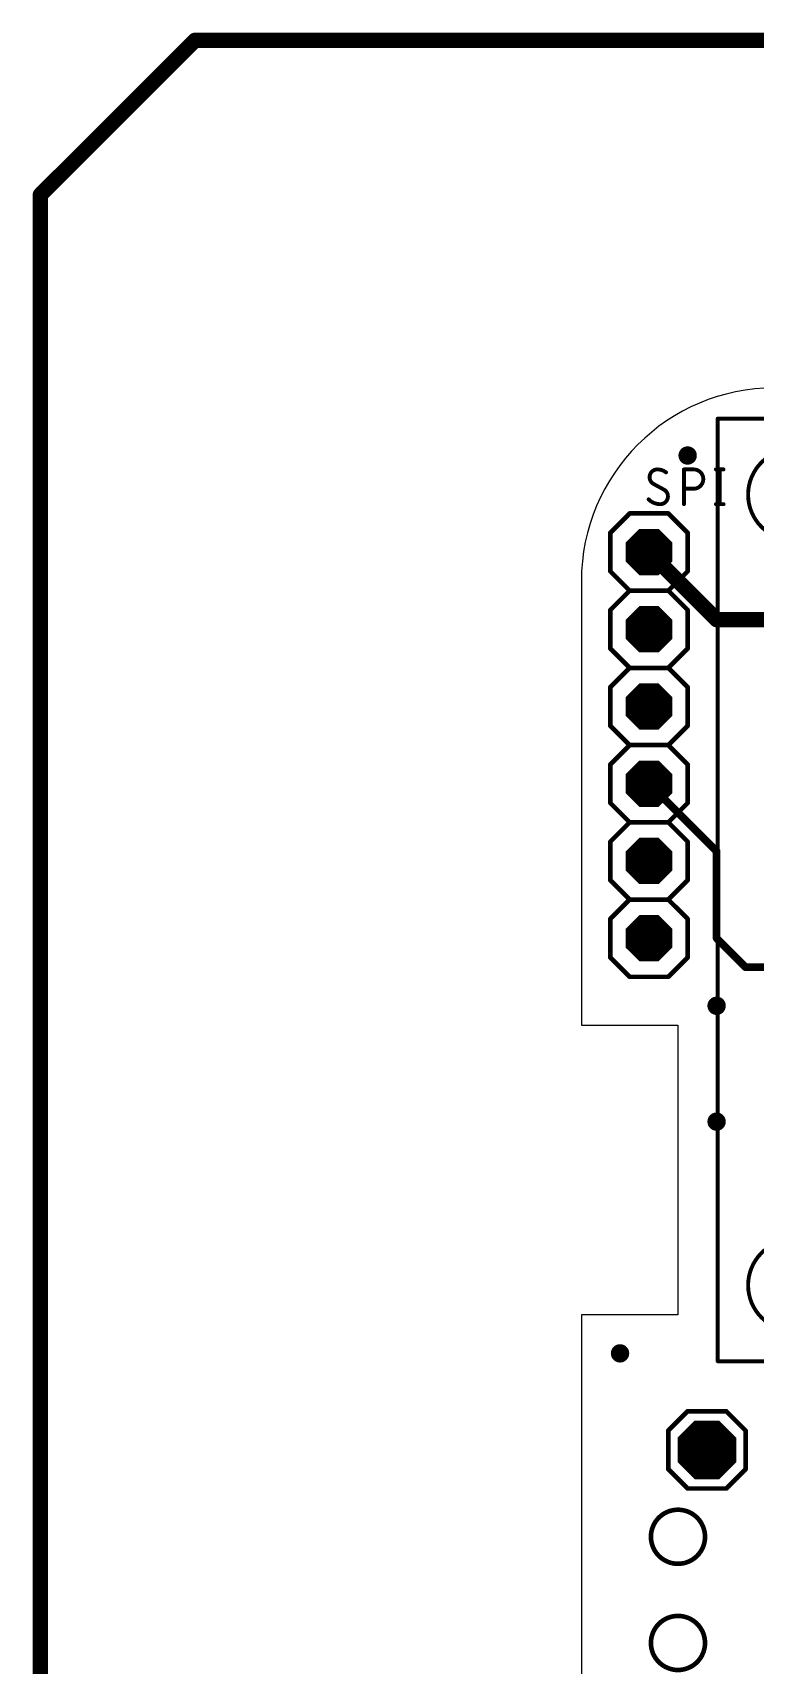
# Model space of a CAD drawing. Extents: x -1.91 to 1.91, y -2.61 to 1.61.
# Drawn here: x -1.91 to -0.975, y -0.504 to 1.61 of the extents above; entities that cross this region are included whole.
import ezdxf

# ---------------------------------------------------------------- set-up
doc = ezdxf.new("R2010")
doc.units = 0
for name, color, linetype in [('1', 22, 'CONTINUOUS'), ('17', 82, 'CONTINUOUS'), ('18', 82, 'CONTINUOUS'), ('20', 30, 'CONTINUOUS'), ('21', 253, 'CONTINUOUS'), ('23', 7, 'CONTINUOUS'), ('25', 253, 'CONTINUOUS'), ('51', 253, 'CONTINUOUS')]:
    doc.layers.add(name, color=color, linetype=linetype)

# ---------------------------------------------------------------- blocks, each defined once
blk = doc.blocks.new('RECT')
blk.add_solid([(-0.5, -0.5), (0.5, -0.5), (-0.5, 0.5), (0.5, 0.5)])
blk = doc.blocks.new('OCTAGONP')
at = {"const_width": 0.5}
blk.add_lwpolyline([(-0.25, -0.103553), (-0.25, 0.103553), (-0.103553, 0.25), (0.103553, 0.25), (0.25, 0.103553), (0.25, -0.103553), (0.103553, -0.25), (-0.103553, -0.25), (-0.25, -0.103553), (-0.25, 0.103553)], dxfattribs=at)
blk = doc.blocks.new('ROUNDV')
at = {"const_width": 0.5}
blk.add_lwpolyline([(0, -0.25, 1), (0, 0.25, 1), (0, -0.25)], format="xyb", dxfattribs=at)

msp = doc.modelspace()

# ---------------------------------------------------------------- linework, layer by layer
at = {"layer": '1'}
for points, const_width in [([(-1.9, 1.4), (-1.7, 1.6)], 0.02), ([(-1.7, 1.6), (1.9, 1.6)], 0.02), ([(-1.9, -2.2), (-1.9, 1.4)], 0.02), ([(-1.025, 0.85), (-1.1125, 0.9375)], 0.02), ([(-0.937795, 0.85), (-1.025, 0.85)], 0.02), ([(-1.025, 0.55), (-1.1125, 0.6375)], 0.01), ([(-1.025, 0.4375), (-1.025, 0.55)], 0.01), ([(-0.9875, 0.4), (-1.025, 0.4375)], 0.01), ([(-0.8875, 0.4), (-0.9875, 0.4)], 0.01)]:
    msp.add_lwpolyline(points, dxfattribs=dict(at, const_width=const_width))
for points, const_width in [([(-1.7, 1.605, 1), (-1.7, 1.595)], 0.01), ([(-1.696464, 1.596464, 1), (-1.703536, 1.603536)], 0.01), ([(-1.903536, 1.403536, 1), (-1.896464, 1.396464)], 0.01), ([(-1.895, 1.4, 1), (-1.905, 1.4)], 0.01), ([(-1.108964, 0.941036, 1), (-1.116036, 0.933964)], 0.01), ([(-1.025, 0.855, 1), (-1.025, 0.845)], 0.01), ([(-1.028536, 0.846464, 1), (-1.021464, 0.853536)], 0.01), ([(-1.110732, 0.639268, 1), (-1.114268, 0.635732)], 0.005), ([(-1.0225, 0.55, 1), (-1.0275, 0.55)], 0.005), ([(-1.026768, 0.548232, 1), (-1.023232, 0.551768)], 0.005), ([(-1.023232, 0.439268, 1), (-1.026768, 0.435732)], 0.005), ([(-1.0275, 0.4375, 1), (-1.0225, 0.4375)], 0.005), ([(-0.9875, 0.4025, 1), (-0.9875, 0.3975)], 0.005), ([(-0.989268, 0.398232, 1), (-0.985732, 0.401768)], 0.005)]:
    msp.add_lwpolyline(points, format="xyb", dxfattribs=dict(at, const_width=const_width))
at = {"layer": '20'}
for p, q in [((-1.2, 0.9), (-1.2, 0.325)), ((-1.2, 0.325), (-1.075, 0.325)), ((-1.075, 0.325), (-1.075, -0.05)), ((-1.2, -0.05), (-1.2, -1.275)), ((-1.075, -0.05), (-1.2, -0.05))]:
    msp.add_line(p, q, dxfattribs=at)
for points, const_width in [([(-0.925197, 0.952756, 1), (-0.925197, 1.070866, 1), (-0.925197, 0.952756)], 0.005), ([(-0.925197, -0.070866, 1), (-0.925197, 0.047244, 1), (-0.925197, -0.070866)], 0.005), ([(-1.075, -0.3725, 1), (-1.075, -0.3025, 1), (-1.075, -0.3725)], 0.006), ([(-1.075, -0.51, 1), (-1.075, -0.44, 1), (-1.075, -0.51)], 0.006)]:
    msp.add_lwpolyline(points, format="xyb", dxfattribs=dict(at, const_width=const_width))
msp.add_arc((-0.95, 0.9), 0.25, 90, 180, dxfattribs=at)
at = {"layer": '21'}
for points, const_width in [([(0.748031, 1.110236), (-1.023622, 1.110236)], 0.005), ([(-1.023622, 1.110236), (-1.023622, -0.110236)], 0.005), ([(-1.1375, 0.9875), (-1.1625, 0.9625)], 0.006), ([(-1.0875, 0.9875), (-1.1375, 0.9875)], 0.006), ([(-1.0625, 0.9625), (-1.0875, 0.9875)], 0.006), ([(-1.1625, 0.9125), (-1.1625, 0.9625)], 0.006), ([(-1.0625, 0.9625), (-1.0625, 0.9125)], 0.006), ([(-1.1375, 0.8875), (-1.1625, 0.9125)], 0.006), ([(-1.0625, 0.9125), (-1.0875, 0.8875)], 0.006), ([(-1.1625, 0.8625), (-1.1375, 0.8875)], 0.006), ([(-1.0875, 0.8875), (-1.1375, 0.8875)], 0.006), ([(-1.0875, 0.8875), (-1.0625, 0.8625)], 0.006), ([(-1.1625, 0.8125), (-1.1625, 0.8625)], 0.006), ([(-1.0625, 0.8625), (-1.0625, 0.8125)], 0.006), ([(-1.1375, 0.7875), (-1.1625, 0.8125)], 0.006), ([(-1.0625, 0.8125), (-1.0875, 0.7875)], 0.006), ([(-1.1625, 0.7625), (-1.1375, 0.7875)], 0.006), ([(-1.0875, 0.7875), (-1.1375, 0.7875)], 0.006), ([(-1.0875, 0.7875), (-1.0625, 0.7625)], 0.006), ([(-1.1625, 0.7125), (-1.1625, 0.7625)], 0.006), ([(-1.0625, 0.7625), (-1.0625, 0.7125)], 0.006), ([(-1.1375, 0.6875), (-1.1625, 0.7125)], 0.006), ([(-1.0625, 0.7125), (-1.0875, 0.6875)], 0.006), ([(-1.1375, 0.6875), (-1.1625, 0.6625)], 0.006), ([(-1.0875, 0.6875), (-1.1375, 0.6875)], 0.006), ([(-1.0625, 0.6625), (-1.0875, 0.6875)], 0.006), ([(-1.1625, 0.6125), (-1.1625, 0.6625)], 0.006), ([(-1.0625, 0.6625), (-1.0625, 0.6125)], 0.006), ([(-1.1375, 0.5875), (-1.1625, 0.6125)], 0.006), ([(-1.0625, 0.6125), (-1.0875, 0.5875)], 0.006), ([(-1.1625, 0.5625), (-1.1375, 0.5875)], 0.006), ([(-1.0875, 0.5875), (-1.1375, 0.5875)], 0.006), ([(-1.0875, 0.5875), (-1.0625, 0.5625)], 0.006), ([(-1.1625, 0.5125), (-1.1625, 0.5625)], 0.006), ([(-1.0625, 0.5625), (-1.0625, 0.5125)], 0.006), ([(-1.1375, 0.4875), (-1.1625, 0.5125)], 0.006), ([(-1.0625, 0.5125), (-1.0875, 0.4875)], 0.006), ([(-1.1375, 0.4875), (-1.1625, 0.4625)], 0.006), ([(-1.0875, 0.4875), (-1.1375, 0.4875)], 0.006), ([(-1.0625, 0.4625), (-1.0875, 0.4875)], 0.006), ([(-1.1625, 0.4125), (-1.1625, 0.4625)], 0.006), ([(-1.0625, 0.4625), (-1.0625, 0.4125)], 0.006), ([(-1.1375, 0.3875), (-1.1625, 0.4125)], 0.006), ([(-1.0625, 0.4125), (-1.0875, 0.3875)], 0.006), ([(-1.0875, 0.3875), (-1.1375, 0.3875)], 0.006), ([(-1.023622, -0.110236), (0.748031, -0.110236)], 0.005), ([(-1.0625, -0.175), (-1.0875, -0.2)], 0.006), ([(-1.0625, -0.175), (-1.0125, -0.175)], 0.006), ([(-1.0125, -0.175), (-0.9875, -0.2)], 0.006), ([(-1.0875, -0.2), (-1.0875, -0.25)], 0.006), ([(-0.9875, -0.2), (-0.9875, -0.25)], 0.006), ([(-1.0875, -0.25), (-1.0625, -0.275)], 0.006), ([(-0.9875, -0.25), (-1.0125, -0.275)], 0.006), ([(-1.0125, -0.275), (-1.0625, -0.275)], 0.006)]:
    msp.add_lwpolyline(points, dxfattribs=dict(at, const_width=const_width))
for points, const_width in [([(-1.023622, 1.111486, 1), (-1.023622, 1.108986)], 0.0025), ([(-1.022372, 1.110236, 1), (-1.024872, 1.110236)], 0.0025), ([(-1.1375, 0.989, 1), (-1.1375, 0.986)], 0.003), ([(-1.136439, 0.986439, 1), (-1.138561, 0.988561)], 0.003), ([(-1.086439, 0.988561, 1), (-1.088561, 0.986439)], 0.003), ([(-1.0875, 0.986, 1), (-1.0875, 0.989)], 0.003), ([(-1.161, 0.9625, 1), (-1.164, 0.9625)], 0.003), ([(-1.163561, 0.963561, 1), (-1.161439, 0.961439)], 0.003), ([(-1.061, 0.9625, 1), (-1.064, 0.9625)], 0.003), ([(-1.063561, 0.961439, 1), (-1.061439, 0.963561)], 0.003), ([(-1.161439, 0.913561, 1), (-1.163561, 0.911439)], 0.003), ([(-1.164, 0.9125, 1), (-1.161, 0.9125)], 0.003), ([(-1.064, 0.9125, 1), (-1.061, 0.9125)], 0.003), ([(-1.061439, 0.911439, 1), (-1.063561, 0.913561)], 0.003), ([(-1.1375, 0.889, 1), (-1.1375, 0.886)], 0.003), ([(-1.136439, 0.886439, 1), (-1.138561, 0.888561)], 0.003), ([(-1.138561, 0.886439, 1), (-1.136439, 0.888561)], 0.003), ([(-1.086439, 0.888561, 1), (-1.088561, 0.886439)], 0.003), ([(-1.088561, 0.888561, 1), (-1.086439, 0.886439)], 0.003), ([(-1.0875, 0.886, 1), (-1.0875, 0.889)], 0.003), ([(-1.161, 0.8625, 1), (-1.164, 0.8625)], 0.003), ([(-1.163561, 0.863561, 1), (-1.161439, 0.861439)], 0.003), ([(-1.061, 0.8625, 1), (-1.064, 0.8625)], 0.003), ([(-1.063561, 0.861439, 1), (-1.061439, 0.863561)], 0.003), ([(-1.161439, 0.813561, 1), (-1.163561, 0.811439)], 0.003), ([(-1.164, 0.8125, 1), (-1.161, 0.8125)], 0.003), ([(-1.064, 0.8125, 1), (-1.061, 0.8125)], 0.003), ([(-1.061439, 0.811439, 1), (-1.063561, 0.813561)], 0.003), ([(-1.1375, 0.789, 1), (-1.1375, 0.786)], 0.003), ([(-1.136439, 0.786439, 1), (-1.138561, 0.788561)], 0.003), ([(-1.138561, 0.786439, 1), (-1.136439, 0.788561)], 0.003), ([(-1.086439, 0.788561, 1), (-1.088561, 0.786439)], 0.003), ([(-1.088561, 0.788561, 1), (-1.086439, 0.786439)], 0.003), ([(-1.0875, 0.786, 1), (-1.0875, 0.789)], 0.003), ([(-1.161, 0.7625, 1), (-1.164, 0.7625)], 0.003), ([(-1.163561, 0.763561, 1), (-1.161439, 0.761439)], 0.003), ([(-1.061, 0.7625, 1), (-1.064, 0.7625)], 0.003), ([(-1.063561, 0.761439, 1), (-1.061439, 0.763561)], 0.003), ([(-1.161439, 0.713561, 1), (-1.163561, 0.711439)], 0.003), ([(-1.164, 0.7125, 1), (-1.161, 0.7125)], 0.003), ([(-1.064, 0.7125, 1), (-1.061, 0.7125)], 0.003), ([(-1.061439, 0.711439, 1), (-1.063561, 0.713561)], 0.003), ([(-1.1375, 0.689, 1), (-1.1375, 0.686)], 0.003), ([(-1.136439, 0.686439, 1), (-1.138561, 0.688561)], 0.003), ([(-1.138561, 0.686439, 1), (-1.136439, 0.688561)], 0.003), ([(-1.086439, 0.688561, 1), (-1.088561, 0.686439)], 0.003), ([(-1.088561, 0.688561, 1), (-1.086439, 0.686439)], 0.003), ([(-1.0875, 0.686, 1), (-1.0875, 0.689)], 0.003), ([(-1.161, 0.6625, 1), (-1.164, 0.6625)], 0.003), ([(-1.163561, 0.663561, 1), (-1.161439, 0.661439)], 0.003), ([(-1.061, 0.6625, 1), (-1.064, 0.6625)], 0.003), ([(-1.063561, 0.661439, 1), (-1.061439, 0.663561)], 0.003), ([(-1.161439, 0.613561, 1), (-1.163561, 0.611439)], 0.003), ([(-1.164, 0.6125, 1), (-1.161, 0.6125)], 0.003), ([(-1.064, 0.6125, 1), (-1.061, 0.6125)], 0.003), ([(-1.061439, 0.611439, 1), (-1.063561, 0.613561)], 0.003), ([(-1.1375, 0.589, 1), (-1.1375, 0.586)], 0.003), ([(-1.136439, 0.586439, 1), (-1.138561, 0.588561)], 0.003), ([(-1.138561, 0.586439, 1), (-1.136439, 0.588561)], 0.003), ([(-1.086439, 0.588561, 1), (-1.088561, 0.586439)], 0.003), ([(-1.088561, 0.588561, 1), (-1.086439, 0.586439)], 0.003), ([(-1.0875, 0.586, 1), (-1.0875, 0.589)], 0.003), ([(-1.161, 0.5625, 1), (-1.164, 0.5625)], 0.003), ([(-1.163561, 0.563561, 1), (-1.161439, 0.561439)], 0.003), ([(-1.061, 0.5625, 1), (-1.064, 0.5625)], 0.003), ([(-1.063561, 0.561439, 1), (-1.061439, 0.563561)], 0.003), ([(-1.161439, 0.513561, 1), (-1.163561, 0.511439)], 0.003), ([(-1.164, 0.5125, 1), (-1.161, 0.5125)], 0.003), ([(-1.064, 0.5125, 1), (-1.061, 0.5125)], 0.003), ([(-1.061439, 0.511439, 1), (-1.063561, 0.513561)], 0.003), ([(-1.1375, 0.489, 1), (-1.1375, 0.486)], 0.003), ([(-1.136439, 0.486439, 1), (-1.138561, 0.488561)], 0.003), ([(-1.138561, 0.486439, 1), (-1.136439, 0.488561)], 0.003), ([(-1.086439, 0.488561, 1), (-1.088561, 0.486439)], 0.003), ([(-1.088561, 0.488561, 1), (-1.086439, 0.486439)], 0.003), ([(-1.0875, 0.486, 1), (-1.0875, 0.489)], 0.003), ([(-1.161, 0.4625, 1), (-1.164, 0.4625)], 0.003), ([(-1.061, 0.4625, 1), (-1.064, 0.4625)], 0.003), ([(-1.163561, 0.463561, 1), (-1.161439, 0.461439)], 0.003), ([(-1.063561, 0.461439, 1), (-1.061439, 0.463561)], 0.003), ([(-1.161439, 0.413561, 1), (-1.163561, 0.411439)], 0.003), ([(-1.164, 0.4125, 1), (-1.161, 0.4125)], 0.003), ([(-1.064, 0.4125, 1), (-1.061, 0.4125)], 0.003), ([(-1.061439, 0.411439, 1), (-1.063561, 0.413561)], 0.003), ([(-1.1375, 0.389, 1), (-1.1375, 0.386)], 0.003), ([(-1.138561, 0.386439, 1), (-1.136439, 0.388561)], 0.003), ([(-1.088561, 0.388561, 1), (-1.086439, 0.386439)], 0.003), ([(-1.0875, 0.386, 1), (-1.0875, 0.389)], 0.003), ([(-1.023622, -0.108986, 1), (-1.023622, -0.111486)], 0.0025), ([(-1.024872, -0.110236, 1), (-1.022372, -0.110236)], 0.0025), ([(-1.0625, -0.1735, 1), (-1.0625, -0.1765)], 0.003), ([(-1.061439, -0.176061, 1), (-1.063561, -0.173939)], 0.003), ([(-1.011439, -0.173939, 1), (-1.013561, -0.176061)], 0.003), ([(-1.0125, -0.1765, 1), (-1.0125, -0.1735)], 0.003), ([(-1.086, -0.2, 1), (-1.089, -0.2)], 0.003), ([(-1.088561, -0.198939, 1), (-1.086439, -0.201061)], 0.003), ([(-0.986, -0.2, 1), (-0.989, -0.2)], 0.003), ([(-0.988561, -0.201061, 1), (-0.986439, -0.198939)], 0.003), ([(-1.086439, -0.248939, 1), (-1.088561, -0.251061)], 0.003), ([(-1.089, -0.25, 1), (-1.086, -0.25)], 0.003), ([(-0.989, -0.25, 1), (-0.986, -0.25)], 0.003), ([(-0.986439, -0.251061, 1), (-0.988561, -0.248939)], 0.003), ([(-1.0625, -0.2735, 1), (-1.0625, -0.2765)], 0.003), ([(-1.063561, -0.276061, 1), (-1.061439, -0.273939)], 0.003), ([(-1.013561, -0.273939, 1), (-1.011439, -0.276061)], 0.003), ([(-1.0125, -0.2765, 1), (-1.0125, -0.2735)], 0.003)]:
    msp.add_lwpolyline(points, format="xyb", dxfattribs=dict(at, const_width=const_width))
at = {"layer": '23'}
for p in [(-1.1125, 0.6875), (-1.0375, -0.225)]:
    msp.add_point(p, dxfattribs=at)
at = {"layer": '25'}
for points, const_width in [([(-1.10175, 1.0445, 0.414214), (-1.11175, 1.0345)], 0.005), ([(-1.11175, 1.0345, 0.265564), (-1.10675, 1.02575)], 0.005), ([(-1.1105, 1.0345, 1), (-1.113, 1.0345)], 0.0025), ([(-1.0905, 1.04075, 0.162278), (-1.10175, 1.0445)], 0.005), ([(-1.10175, 1.04575, 1), (-1.10175, 1.04325)], 0.0025), ([(-1.10175, 1.04325, 1), (-1.10175, 1.04575)], 0.0025), ([(-1.09125, 1.03975, 1), (-1.08975, 1.04175)], 0.0025), ([(-1.066, 1.0445, 1), (-1.0685, 1.0445)], 0.0025), ([(-1.06725, 1.04575, 1), (-1.06725, 1.04325)], 0.0025), ([(-1.05475, 1.0195, 1), (-1.05475, 1.0445)], 0.005), ([(-1.05475, 1.04575, 1), (-1.05475, 1.04325)], 0.0025), ([(-1.05475, 1.04325, 1), (-1.05475, 1.04575)], 0.0025), ([(-1.026, 1.04575, 1), (-1.026, 1.04325)], 0.0025), ([(-1.01975, 1.0445, 1), (-1.02225, 1.0445)], 0.0025), ([(-1.016, 1.04325, 1), (-1.016, 1.04575)], 0.0025), ([(-1.113, 1.0345, 1), (-1.1105, 1.0345)], 0.0025), ([(-1.106151, 1.026847, 1), (-1.107349, 1.024653)], 0.0025), ([(-1.107385, 1.024673, 1), (-1.106115, 1.026827)], 0.0025), ([(-1.088, 1.0095, 0.265564), (-1.093, 1.01825)], 0.005), ([(-1.092365, 1.019327, 1), (-1.093635, 1.017173)], 0.0025), ([(-1.093599, 1.017153, 1), (-1.092401, 1.019347)], 0.0025), ([(-1.06725, 1.02075, 1), (-1.06725, 1.01825)], 0.0025), ([(-1.05475, 1.02075, 1), (-1.05475, 1.01825)], 0.0025), ([(-1.05475, 1.01825, 1), (-1.05475, 1.02075)], 0.0025), ([(-1.113, 1.00575, 0.2), (-1.098, 0.9995)], 0.005), ([(-1.112112, 1.00663, 1), (-1.113888, 1.00487)], 0.0025), ([(-1.098, 0.9995, 0.414214), (-1.088, 1.0095)], 0.005), ([(-1.098, 1.00075, 1), (-1.098, 0.99825)], 0.0025), ([(-1.098, 0.99825, 1), (-1.098, 1.00075)], 0.0025), ([(-1.08675, 1.0095, 1), (-1.08925, 1.0095)], 0.0025), ([(-1.08925, 1.0095, 1), (-1.08675, 1.0095)], 0.0025), ([(-1.0685, 0.9995, 1), (-1.066, 0.9995)], 0.0025), ([(-1.026, 1.00075, 1), (-1.026, 0.99825)], 0.0025), ([(-1.02225, 0.9995, 1), (-1.01975, 0.9995)], 0.0025), ([(-1.016, 0.99825, 1), (-1.016, 1.00075)], 0.0025)]:
    msp.add_lwpolyline(points, format="xyb", dxfattribs=dict(at, const_width=const_width))
at = {"layer": '25', "const_width": 0.005}
for points in [[(-1.06725, 0.9995), (-1.06725, 1.0445)], [(-1.06725, 1.0445), (-1.05475, 1.0445)], [(-1.026, 1.0445), (-1.016, 1.0445)], [(-1.021, 1.0445), (-1.021, 0.9995)], [(-1.093, 1.01825), (-1.10675, 1.02575)], [(-1.05475, 1.0195), (-1.06725, 1.0195)], [(-1.026, 0.9995), (-1.016, 0.9995)]]:
    msp.add_lwpolyline(points, dxfattribs=at)

# ---------------------------------------------------------------- block references
at = {"layer": '17'}
for p, xscale, yscale in [((-1.1125, 0.9375), 0.06, 0.06), ((-1.1125, 0.8375), 0.06, 0.06), ((-1.1125, 0.7375), 0.06, 0.06), ((-1.1125, 0.6375), 0.06, 0.06), ((-1.1125, 0.5375), 0.06, 0.06), ((-1.1125, 0.4375), 0.06, 0.06), ((-1.0375, -0.225), 0.076, 0.076)]:
    msp.add_blockref('OCTAGONP', p, dxfattribs=dict(at, xscale=xscale, yscale=yscale))
at = {"layer": '18', "xscale": 0.02378, "yscale": 0.02378}
for p in [(-1.0625, 1.0625), (-1.025, 0.35), (-1.025, 0.2), (-1.15, -0.1)]:
    msp.add_blockref('ROUNDV', p, dxfattribs=at)
at = {"layer": '51', "xscale": 0.02, "yscale": 0.02, "rotation": 270}
for p in [(-1.1125, 0.9375), (-1.1125, 0.8375), (-1.1125, 0.7375), (-1.1125, 0.6375), (-1.1125, 0.5375), (-1.1125, 0.4375)]:
    msp.add_blockref('RECT', p, dxfattribs=at)
at = {"layer": '51', "xscale": 0.02, "yscale": 0.02}
msp.add_blockref('RECT', (-1.0375, -0.225), dxfattribs=at)

doc.saveas('drawing.dxf')
